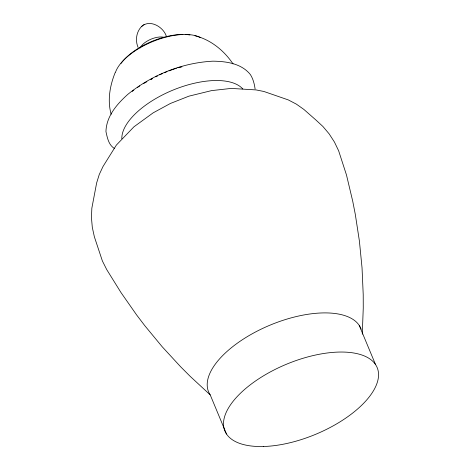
<?xml version="1.0" encoding="UTF-8"?>
<svg xmlns="http://www.w3.org/2000/svg" width="470" height="470" viewBox="0 0 470 470"><rect width="100%" height="100%" fill="white"/><g stroke="black" fill="none" stroke-linecap="round" stroke-linejoin="round"><path stroke-width="0.7" d="M362.282 334.176L363.257 308.026L363.216 294.602L362.035 267.771L359.397 241.04L355.314 214.455L352.729 201.236L346.484 174.993L338.641 150.794L334.429 142.034L329.164 133.897L322.908 126.471L315.74 119.856L303.832 109.392L296.353 104.123L288.251 99.898L263.899 91.48L256.103 89.923L231.164 88.419L211.553 90.616L188.917 96.162L170.387 103.476L153.208 112.812L133.968 126.788L116.366 145.083L103.012 166.498L99.258 174.499L96.638 182.953L91.838 208.239L91.462 217.833L92.308 227.392L94.364 236.798L102.378 260.956L106.743 269.627L121.072 292.681L136.611 314.929L144.831 325.734L162.132 346.684L180.562 366.7L190.18 376.347L210.219 394.894L226.511 434.027M115.132 72.691C109.892 85.693 107.236 100.562 111.173 114.292M141.476 26.678C149.707 18.624 163.971 27.154 166.492 36.819M142.445 25.691C136.412 30.979 134.937 40.203 138.092 47.423M143.691 83.478L146.899 81.733M150.747 79.642L152.027 78.942M155.875 76.851L157.156 76.158M143.385 25.004L144.114 24.61M179.851 67.386L181.937 66.852M194.944 35.749C210.73 39.65 224.125 50.619 233.055 63.938M114.61 148.602C108.594 145.036 107.354 137.857 105.95 131.588C106.349 116.607 116.466 104.669 127.006 95.087L127.84 94.329C151.593 75.212 181.15 63.145 211.653 61.241L212.904 61.176C226.329 61.329 241.392 63.409 250.381 74.571C253.118 78.766 254.435 84.077 255.098 88.971M359.239 325.404L375.53 364.544M210.219 394.894A82.479 37.958 -22.6 0 1 267.506 326.227A82.479 37.958 -22.6 0 1 361.166 329.206M115.391 72.556A49.344 22.707 -22.6 0 1 152.844 41.513A49.344 22.707 -22.6 0 1 200.672 37.706M121.025 63.426A46.512 21.403 -22.6 0 1 182.918 34.439M185.139 34.486A46.512 21.403 -22.6 0 1 189.951 34.974M140.277 47.893A14.717 6.774 -22.6 0 1 150.758 39.274A14.717 6.774 -22.6 0 1 164.524 37.471M121.836 138.803A66.294 30.509 -22.6 0 1 172.878 90.14A66.294 30.509 -22.6 0 1 242.779 88.953M132.182 91.427A71.963 33.117 -22.6 0 1 133.844 90.134M137.328 87.585A71.963 33.117 -22.6 0 1 139.737 85.928M151.322 78.978A71.963 33.117 -22.6 0 1 152.591 78.308M155.787 76.675A71.963 33.117 -22.6 0 1 157.08 76.046M159.671 74.824A71.963 33.117 -22.6 0 1 162.297 73.643M164.294 72.785A71.963 33.117 -22.6 0 1 166.985 71.675M169.024 70.882A71.963 33.117 -22.6 0 1 176.485 68.232M177.889 67.78A71.963 33.117 -22.6 0 1 180.004 67.134M263.488 446.5A82.479 37.958 -22.6 0 0 378.538 374.02A82.479 37.958 -22.6 0 0 261.038 377.345A82.479 37.958 -22.6 0 0 263.488 446.5"/></g></svg>
